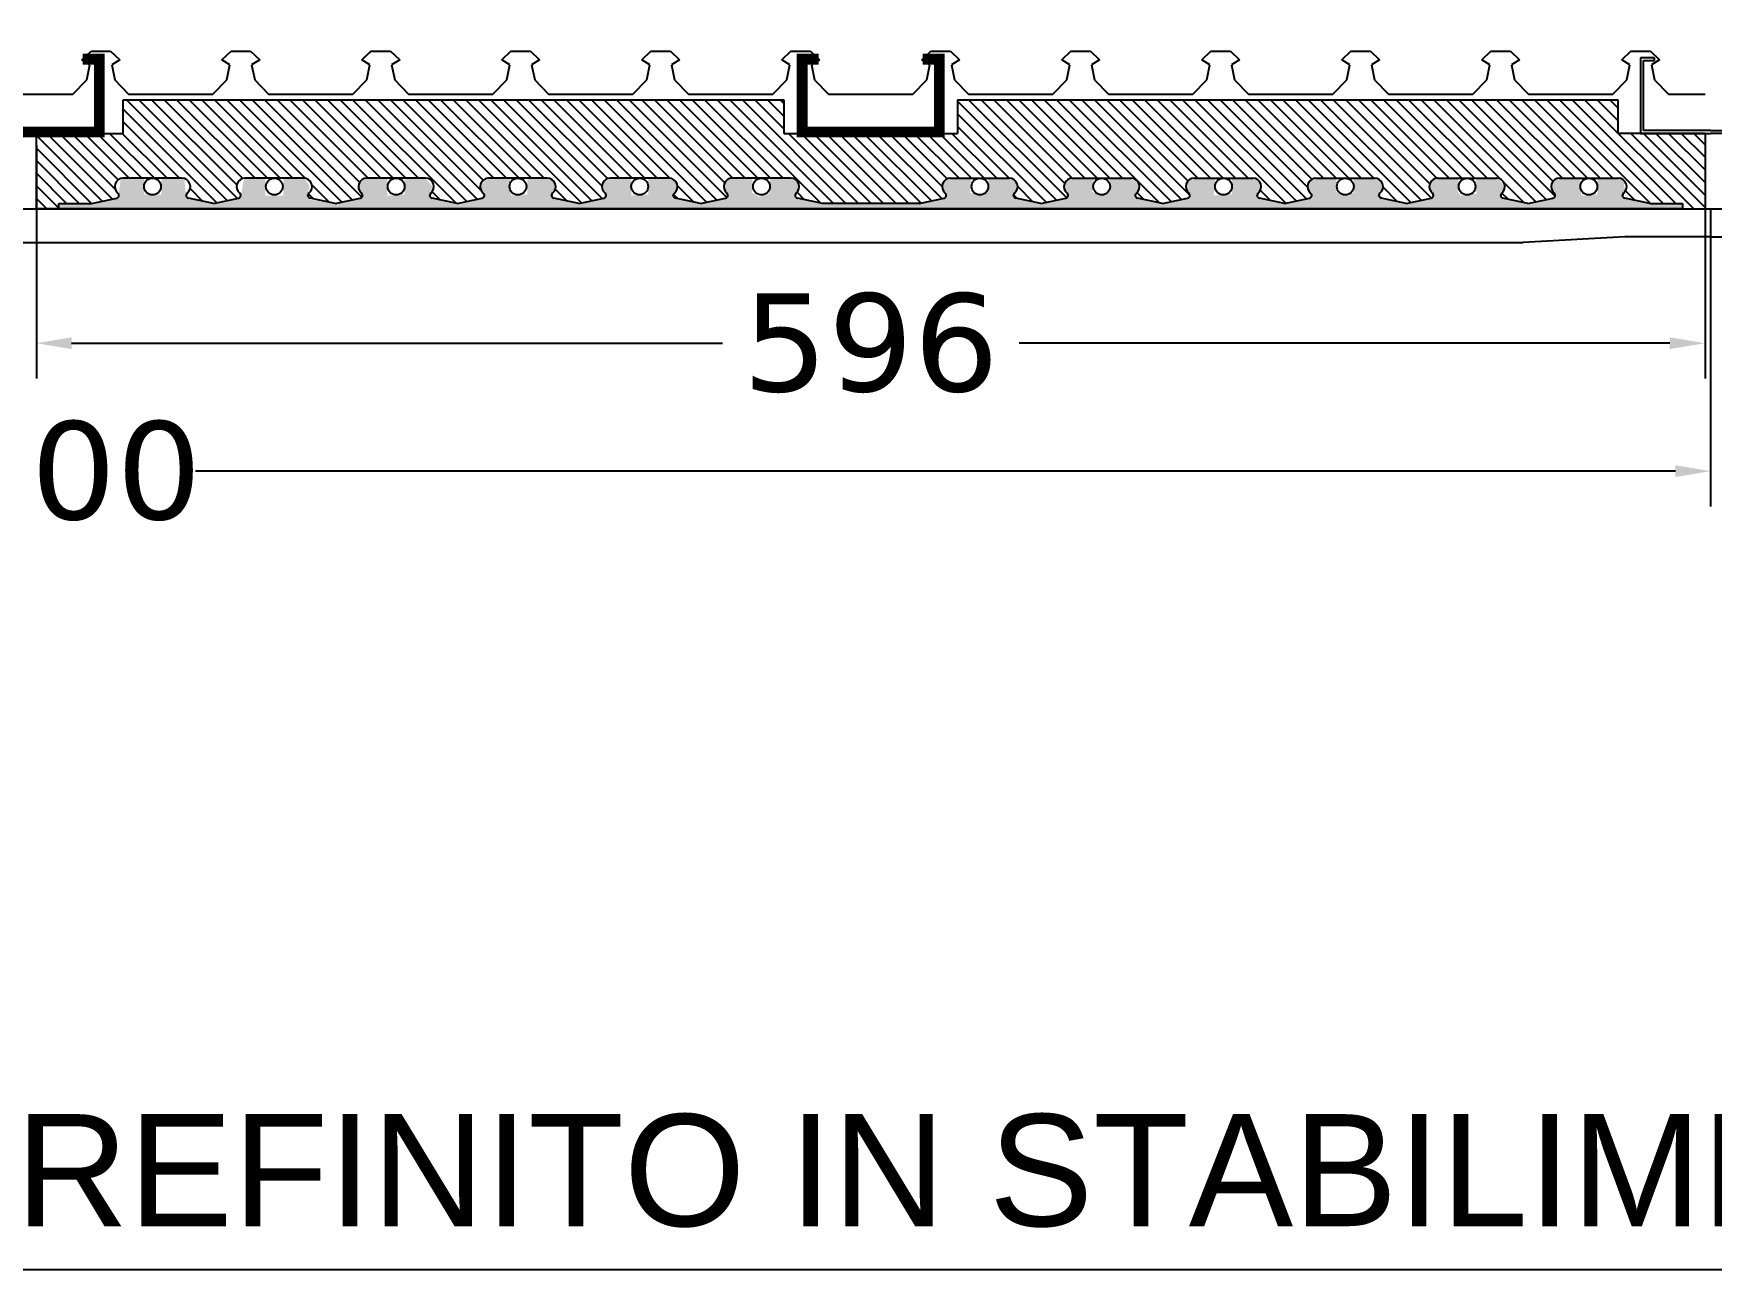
# Model space of a CAD drawing. Header units: millimetres. Extents: x 24747 to 137666, y -34589 to 43444.
# Drawn here: x 126586.6 to 127002.4, y 4018 to 4324.2 of the extents above; entities that cross this region are included whole.
import ezdxf

# ---------------------------------------------------------------- set-up
doc = ezdxf.new("R2010")
doc.units = ezdxf.units.MM
doc.header["$LTSCALE"] = 10
doc.linetypes.add('TRATTOPUNTO', pattern=[1, 0.5, -0.25, 0, -0.25])
for name, color, linetype in [('$0__HATCH', 5, 'Continuous'), ('$0__MIDI', 4, 'Continuous'), ('$COM_DIM', 252, 'Continuous'), ('$COM_NORM', 1, 'Continuous'), ('Pannelli', 7, 'Continuous')]:
    doc.layers.add(name, color=color, linetype=linetype)
doc.styles.add('ARIAL', font='arial.ttf')
doc.styles.get("Standard").update_dxf_attribs({"font": 'verdana.ttf'})

# ---------------------------------------------------------------- blocks, each defined once
blk = doc.blocks.new('A$C66213C67')
at = {"layer": '$0__HATCH'}
h = blk.add_hatch(dxfattribs=at)
h.set_pattern_fill('ANSI31', style=0)
h.set_pattern_definition([(45, (-2353.6392, -1392.2208), (-2.245064, 2.245064), [])])
edge = h.paths.add_edge_path()
edge.add_line((-27, -78.39), (-27, -16.39))
edge.add_line((-27, -16.39), (-39, -16.39))
edge.add_line((-39, -16.39), (-39, 219.61))
edge.add_line((-39, 219.61), (-27, 219.61))
edge.add_line((-27, 219.61), (-27, 250.61))
edge.add_line((-27, 250.61), (0, 250.61))
edge.add_line((0, 250.61), (0, 242.61))
edge.add_line((0, 242.61), (-2, 242.61))
edge.add_line((-2, 242.61), (-2, 230.86))
edge.add_line((-2, 230.86), (-3.85, 221.92))
edge.add_arc((-4.83, 222.11), 1, 270, 349.2157, ccw=False)
edge.add_line((-4.83, 221.11), (-4.88, 221.11))
edge.add_arc((-4.88, 222.11), 1, 218.68219, 270, ccw=False)
edge.add_arc((-8, 219.61), 3, 38.68219, 180)
edge.add_line((-11, 219.61), (-11, 198.61))
edge.add_arc((-8, 198.61), 3, 180, 321.31781)
edge.add_arc((-4.88, 196.11), 1, 90, 141.31781, ccw=False)
edge.add_line((-4.88, 197.11), (-4.83, 197.11))
edge.add_arc((-4.83, 196.11), 1, 10.7843, 90, ccw=False)
edge.add_line((-3.85, 196.3), (-2, 187.36))
edge.add_line((-2, 187.36), (-3.85, 178.42))
edge.add_arc((-4.83, 178.61), 1, 270, 349.2157, ccw=False)
edge.add_line((-4.83, 177.61), (-4.88, 177.61))
edge.add_arc((-4.88, 178.61), 1, 218.68219, 270, ccw=False)
edge.add_arc((-8, 176.11), 3, 38.68219, 180)
edge.add_line((-11, 176.11), (-11, 155.11))
edge.add_arc((-8, 155.11), 3, 180, 321.31781)
edge.add_arc((-4.88, 152.61), 1, 90, 141.31781, ccw=False)
edge.add_line((-4.88, 153.61), (-4.83, 153.61))
edge.add_arc((-4.83, 152.61), 1, 10.7843, 90, ccw=False)
edge.add_line((-3.85, 152.8), (-2, 143.86))
edge.add_line((-2, 143.86), (-3.85, 134.92))
edge.add_arc((-4.83, 135.11), 1, 270, 349.2157, ccw=False)
edge.add_line((-4.83, 134.11), (-4.88, 134.11))
edge.add_arc((-4.88, 135.11), 1, 218.68219, 270, ccw=False)
edge.add_arc((-8, 132.61), 3, 38.68219, 180)
edge.add_line((-11, 132.61), (-11, 111.61))
edge.add_arc((-8, 111.61), 3, 180, 321.31781)
edge.add_arc((-4.88, 109.11), 1, 90, 141.31781, ccw=False)
edge.add_line((-4.88, 110.11), (-4.83, 110.11))
edge.add_arc((-4.83, 109.11), 1, 10.7843, 90, ccw=False)
edge.add_line((-3.85, 109.3), (-2, 100.36))
edge.add_line((-2, 100.36), (-3.85, 91.42))
edge.add_arc((-4.83, 91.61), 1, 270, 349.2157, ccw=False)
edge.add_line((-4.83, 90.61), (-4.88, 90.61))
edge.add_arc((-4.88, 91.61), 1, 218.68219, 270, ccw=False)
edge.add_arc((-8, 89.11), 3, 38.68219, 180)
edge.add_line((-11, 89.11), (-11, 68.11))
edge.add_arc((-8, 68.11), 3, 180, 321.31781)
edge.add_arc((-4.88, 65.61), 1, 90, 141.31781, ccw=False)
edge.add_line((-4.88, 66.61), (-4.83, 66.61))
edge.add_arc((-4.83, 65.61), 1, 10.7843, 90, ccw=False)
edge.add_line((-3.85, 65.8), (-2, 56.86))
edge.add_line((-2, 56.86), (-3.85, 47.92))
edge.add_arc((-4.83, 48.11), 1, 270, 349.2157, ccw=False)
edge.add_line((-4.83, 47.11), (-4.88, 47.11))
edge.add_arc((-4.88, 48.11), 1, 218.68219, 270, ccw=False)
edge.add_arc((-8, 45.61), 3, 38.68219, 180)
edge.add_line((-11, 45.61), (-11, 24.61))
edge.add_arc((-8, 24.61), 3, 180, 321.31781)
edge.add_arc((-4.88, 22.11), 1, 90, 141.31781, ccw=False)
edge.add_line((-4.88, 23.11), (-4.83, 23.11))
edge.add_arc((-4.83, 22.11), 1, 10.7843, 90, ccw=False)
edge.add_line((-3.85, 22.3), (-2, 13.36))
edge.add_line((-2, 13.36), (-3.85, 4.42))
edge.add_arc((-4.83, 4.61), 1, 270, 349.2157, ccw=False)
edge.add_line((-4.83, 3.61), (-4.88, 3.61))
edge.add_arc((-4.88, 4.61), 1, 218.68219, 270, ccw=False)
edge.add_arc((-8, 2.11), 3, 38.68219, 180)
edge.add_line((-11, 2.11), (-11, -18.89))
edge.add_arc((-8, -18.89), 3, 180, 321.31781)
edge.add_arc((-4.88, -21.39), 1, 90, 141.31781, ccw=False)
edge.add_line((-4.88, -20.39), (-4.83, -20.39))
edge.add_arc((-4.83, -21.39), 1, 10.7843, 90, ccw=False)
edge.add_line((-3.85, -21.2), (-2, -30.14))
edge.add_line((-2, -30.14), (-2, -64.64))
edge.add_line((-2, -64.64), (-3.85, -73.58))
edge.add_arc((-4.83, -73.39), 1, 270, 349.2157, ccw=False)
edge.add_line((-4.83, -74.39), (-4.88, -74.39))
edge.add_arc((-4.88, -73.39), 1, 218.68219, 270, ccw=False)
edge.add_arc((-8, -75.89), 3, 38.68219, 180)
edge.add_line((-11, -75.89), (-11, -96.89))
edge.add_arc((-8, -96.89), 3, 180, 321.31781)
edge.add_arc((-4.88, -99.39), 1, 90, 141.31781, ccw=False)
edge.add_line((-4.88, -98.39), (-4.83, -98.39))
edge.add_arc((-4.83, -99.39), 1, 10.7843, 90, ccw=False)
edge.add_line((-3.85, -99.2), (-2, -108.14))
edge.add_line((-2, -108.14), (-3.85, -117.08))
edge.add_arc((-4.83, -116.89), 1, 270, 349.2157, ccw=False)
edge.add_line((-4.83, -117.89), (-4.88, -117.89))
edge.add_arc((-4.88, -116.89), 1, 218.68219, 270, ccw=False)
edge.add_arc((-8, -119.39), 3, 38.68219, 180)
edge.add_line((-11, -119.39), (-11, -140.39))
edge.add_arc((-8, -140.39), 3, 180, 321.31781)
edge.add_arc((-4.88, -142.89), 1, 90, 141.31781, ccw=False)
edge.add_line((-4.88, -141.89), (-4.83, -141.89))
edge.add_arc((-4.83, -142.89), 1, 10.7843, 90, ccw=False)
edge.add_line((-3.85, -142.7), (-2, -151.64))
edge.add_line((-2, -151.64), (-3.85, -160.58))
edge.add_arc((-4.83, -160.39), 1, 270, 349.2157, ccw=False)
edge.add_line((-4.83, -161.39), (-4.88, -161.39))
edge.add_arc((-4.88, -160.39), 1, 218.68219, 270, ccw=False)
edge.add_arc((-8, -162.89), 3, 38.68219, 180)
edge.add_line((-11, -162.89), (-11, -183.89))
edge.add_arc((-8, -183.89), 3, 180, 321.31781)
edge.add_arc((-4.88, -186.39), 1, 90, 141.31781, ccw=False)
edge.add_line((-4.88, -185.39), (-4.83, -185.39))
edge.add_arc((-4.83, -186.39), 1, 10.7843, 90, ccw=False)
edge.add_line((-3.85, -186.2), (-2, -195.14))
edge.add_line((-2, -195.14), (-3.85, -204.08))
edge.add_arc((-4.83, -203.89), 1, 270, 349.2157, ccw=False)
edge.add_line((-4.83, -204.89), (-4.88, -204.89))
edge.add_arc((-4.88, -203.89), 1, 218.68219, 270, ccw=False)
edge.add_arc((-8, -206.39), 3, 38.68219, 180)
edge.add_line((-11, -206.39), (-11, -227.39))
edge.add_arc((-8, -227.39), 3, 180, 321.31781)
edge.add_arc((-4.88, -229.89), 1, 90, 141.31781, ccw=False)
edge.add_line((-4.88, -228.89), (-4.83, -228.89))
edge.add_arc((-4.83, -229.89), 1, 10.7843, 90, ccw=False)
edge.add_line((-3.85, -229.7), (-2, -238.64))
edge.add_line((-2, -238.64), (-3.85, -247.58))
edge.add_arc((-4.83, -247.39), 1, 270, 349.2157, ccw=False)
edge.add_line((-4.83, -248.39), (-4.88, -248.39))
edge.add_arc((-4.88, -247.39), 1, 218.68219, 270, ccw=False)
edge.add_arc((-8, -249.89), 3, 38.68219, 180)
edge.add_line((-11, -249.89), (-11, -270.89))
edge.add_arc((-8, -270.89), 3, 180, 321.31781)
edge.add_arc((-4.88, -273.39), 1, 90, 141.31781, ccw=False)
edge.add_line((-4.88, -272.39), (-4.83, -272.39))
edge.add_arc((-4.83, -273.39), 1, 10.7843, 90, ccw=False)
edge.add_line((-3.85, -273.2), (-2, -282.14))
edge.add_line((-2, -282.14), (-3.85, -291.08))
edge.add_arc((-4.83, -290.89), 1, 270, 349.2157, ccw=False)
edge.add_line((-4.83, -291.89), (-4.88, -291.89))
edge.add_arc((-4.88, -290.89), 1, 218.68219, 270, ccw=False)
edge.add_arc((-8, -293.39), 3, 38.68219, 180)
edge.add_line((-11, -293.39), (-11, -314.39))
edge.add_arc((-8, -314.39), 3, 180, 321.31781)
edge.add_arc((-4.88, -316.89), 1, 90, 141.31781, ccw=False)
edge.add_line((-4.88, -315.89), (-4.83, -315.89))
edge.add_arc((-4.83, -316.89), 1, 10.7843, 90, ccw=False)
edge.add_line((-3.85, -316.7), (-2, -325.64))
edge.add_line((-2, -325.64), (-2, -337.39))
edge.add_line((-2, -337.39), (0, -337.39))
edge.add_line((0, -337.39), (0, -345.39))
edge.add_line((0, -345.39), (-27, -345.39))
edge.add_line((-27, -345.39), (-27, -314.39))
edge.add_line((-27, -314.39), (-39, -314.39))
edge.add_line((-39, -314.39), (-39, -78.39))
edge.add_line((-39, -78.39), (-27, -78.39))
h = blk.add_hatch(dxfattribs=at)
h.set_pattern_fill('AR-CONC', scale=0.05, style=0)
h.set_pattern_definition([(50, (-2948.2945, -3822.0706), (9.109233, -0.796954), [0.9525, -10.4775]), (355, (-2948.2945, -3822.071), (-1.762141, 9.552832), [0.762, -8.382]), (100.451, (-2947.535, -3822.137), (7.347125, 8.755834), [0.8095, -8.9045]), (46.1842, (-2948.295, -3819.53), (13.553952, -2.102116), [1.42875, -15.71625]), (96.6356, (-2947.165, -3819.706), (11.87021, 12.371278), [1.21425, -13.35675]), (351.184, (-2948.295, -3819.53), (11.87023, 12.371256), [1.143, -12.573]), (21, (-2947.0245, -3820.1656), (7.580744, -5.113276), [0.9525, -10.4775]), (326, (-2947.0245, -3820.166), (3.090101, 9.209398), [0.762, -8.382]), (71.4514, (-2946.393, -3820.592), (10.670825, 4.096143), [0.8095, -8.9045]), (37.5, (-2948.2945, -3822.0706), (0.1544302, 4.227752), [0, -8.2804, 0, -8.509, 0, -8.41375]), (7.5, (-2948.2945, -3822.0706), (3.340983, 5.0090287), [0, -4.8514, 0, -8.0899, 0, -3.20675]), (327.5, (-2951.1266, -3822.0706), (6.7795298, -0.2864372), [0, -3.175, 0, -9.906, 0, -13.1445]), (317.5, (-2952.3966, -3822.0706), (7.406459, 1.2713246), [0, -4.1275, 0, -6.5786, 0, -9.3345])])
h.paths.add_polyline_path([(0, 242.61), (-2, 242.61), (-2, 230.86), (-4, 221.11), (-5.31, 221.21), (-6.66, 222.29), (-8.04, 221.65), (-10.1, 221.75), (-11, 219.61), (-11, 212.16), (-5.14, 212.16), (-4.82, 206.35), (-11, 206.04), (-10.91, 197.88), (-10.39, 196.8), (-8.99, 195.78), (-6.27, 196.16), (-5.31, 197.01), (-4.83, 197.11), (-4.19, 196.88), (-2.09, 186.94), (-4.11, 177.91), (-4.88, 177.61), (-6.58, 178.75), (-7.8, 178.66), (-9.37, 178.02), (-10.95, 176.64), (-11, 169.03), (-8, 168.61), (-5.49, 169.08), (-5.11, 166.42), (-4.8, 163.34), (-6.32, 162.21), (-11, 162.67), (-10.95, 154.55), (-9.97, 152.85), (-8.41, 152.14), (-6.35, 152.61), (-4.83, 153.61), (-4.19, 153.38), (-2, 143.86), (-3.62, 134.06), (-4.88, 134.11), (-5.96, 134.81), (-8, 135.61), (-10.16, 134.7), (-11, 132.61), (-11, 125.08), (-7.61, 125.08), (-5.83, 125.18), (-5, 122.11), (-6.08, 118.87), (-11, 118.97), (-10.94, 111.02), (-8.99, 108.78), (-6.57, 108.97), (-5.66, 109.73), (-4.83, 110.11), (-3.85, 109.31), (-2, 100.36), (-4, 90.61), (-5.31, 90.71), (-6.04, 91.38), (-8.99, 91.94), (-10.88, 89.94), (-11, 81.59), (-5.24, 81.59), (-4.87, 75.22), (-11, 75.57), (-11, 68.11), (-10.34, 66.23), (-8.99, 65.28), (-7.33, 65.18), (-5.31, 66.51), (-4, 66.61), (-2, 56.86), (-4, 47.11), (-5.31, 47.21), (-6.57, 48.25), (-8.61, 48.55), (-11, 45.61), (-11, 38), (-7.21, 38), (-5.17, 36.1), (-5.2, 34.03), (-6.1, 31.69), (-11, 32.22), (-10.95, 24.08), (-9.48, 22), (-7.11, 21.74), (-5.66, 22.73), (-4.83, 23.11), (-4.19, 22.88), (-2, 13.36), (-4, 3.61), (-5.31, 3.71), (-5.66, 3.98), (-7.3, 5.03), (-9.95, 4.39), (-10.92, 2.82), (-11, -5.39), (-8, -5.39), (-5.84, -6.31), (-5.08, -9.08), (-5.76, -11.97), (-11, -11.56), (-10.86, -19.79), (-8.99, -21.72), (-7.16, -21.77), (-5.66, -20.77), (-4.83, -20.39), (-3.85, -21.19), (-2, -30.14), (-2, -64.64), (-4, -74.39), (-5.31, -74.29), (-6.82, -73.14), (-8.99, -73.06), (-10.85, -74.94), (-11, -83.18), (-5.31, -83.67), (-4.34, -87.21), (-5.86, -89.84), (-11, -89.63), (-11, -96.89), (-9.63, -99.41), (-7.27, -99.8), (-5.31, -98.49), (-4, -98.39), (-2, -108.14), (-4, -117.89), (-5.31, -117.79), (-6.73, -116.67), (-9.36, -116.72), (-11, -119.39), (-11, -126.83), (-5.1, -126.83), (-4.89, -132.86), (-11, -132.96), (-11, -140.39), (-8.99, -143.22), (-8, -143.39), (-5.31, -141.99), (-4, -141.89), (-2, -151.64), (-3.85, -160.58), (-5.31, -161.29), (-6.51, -160.29), (-9.57, -160.34), (-11, -162.89), (-11, -170.05), (-5.1, -170.05), (-4.89, -175.8), (-7.26, -176.3), (-11, -176.18), (-10.94, -184.48), (-8, -186.89), (-5.31, -185.49), (-4.19, -185.62), (-2, -195.14), (-4, -204.89), (-5.31, -204.79), (-8, -203.93), (-11, -206.39), (-11, -213.84), (-5.23, -213.84), (-4.75, -220.01), (-11, -219.97), (-10.87, -228.25), (-8, -230.39), (-5.31, -228.99), (-4, -228.89), (-2, -238.64), (-3.35, -247.89), (-4.83, -248.39), (-8.28, -247.84), (-11, -249.71), (-11, -257.13), (-4.81, -257.13), (-4.81, -263.58), (-11, -263.58), (-10.98, -271.25), (-4, -272.39), (-3.85, -273.19), (-2, -282.14), (-4, -291.89), (-10.88, -292.55), (-11, -300.72), (-5.11, -300.72), (-5.11, -303.2, -0.058598), (-5.03, -303.89, -0.058598), (-5.11, -304.59), (-5.11, -306.86), (-7.6, -306.86, -0.072834), (-8.46, -306.86), (-11, -306.86), (-10.87, -315.25), (-5.29, -315.98, -0.10565), (-4.88, -315.89), (-4.83, -315.89, -0.351437), (-3.85, -316.67), (-2, -325.64), (-2, -337.39), (0, -337.39)])
at = {"layer": '$0__MIDI', "color": 7}
for centre in [(-8, 209.11), (-8, 165.61), (-8, 122.11), (-8, 78.61), (-8, 35.11), (-8, -8.39), (-8, -86.39), (-8, -129.89), (-8, -173.39), (-8.03, -216.89), (-8.03, -260.39), (-8.03, -303.89)]:
    blk.add_circle(centre, 3, dxfattribs=at)
at = {"layer": '$COM_DIM', "color": 7}
blk.add_lwpolyline([(0, 242.61), (0, -337.39)], dxfattribs=at)
at = {"layer": '$COM_NORM', "color": 7}
for p, q in [((-27, 250.61), (-27, 219.61)), ((-27, 250.61), (0, 250.61)), ((0, 242.61), (0, 250.61)), ((-2, 230.86), (-2, 242.61)), ((-2, 242.61), (0, 242.61)), ((-2, 230.86), (-3.85, 221.92)), ((-39, -16.39), (-39, 219.61)), ((-27, 219.61), (-39, 219.61)), ((-11, 198.61), (-11, 219.61)), ((-4.83, 221.11), (-4.88, 221.11)), ((-4.83, 197.11), (-4.88, 197.11)), ((-2, 187.36), (-3.85, 196.3)), ((-2, 187.36), (-3.85, 178.42)), ((-11, 155.11), (-11, 176.11)), ((-4.83, 177.61), (-4.88, 177.61)), ((-4.83, 153.61), (-4.88, 153.61)), ((-2, 143.86), (-3.85, 152.8)), ((-2, 143.86), (-3.85, 134.92)), ((-11, 111.61), (-11, 132.61)), ((-4.83, 134.11), (-4.88, 134.11)), ((-4.83, 110.11), (-4.88, 110.11)), ((-2, 100.36), (-3.85, 109.3)), ((-2, 100.36), (-3.85, 91.42)), ((-4.83, 90.61), (-4.88, 90.61)), ((-11, 68.11), (-11, 89.11)), ((-4.83, 66.61), (-4.88, 66.61)), ((-2, 56.86), (-3.85, 65.8)), ((-2, 56.86), (-3.85, 47.92)), ((-11, 24.61), (-11, 45.61)), ((-4.83, 47.11), (-4.88, 47.11)), ((-4.83, 23.11), (-4.88, 23.11)), ((-2, 13.36), (-3.85, 22.3)), ((-2, 13.36), (-3.85, 4.42)), ((-11, -18.89), (-11, 2.11)), ((-4.83, 3.61), (-4.88, 3.61)), ((-39, -16.39), (-27, -16.39)), ((-27, -78.39), (-27, -16.39)), ((-4.83, -20.39), (-4.88, -20.39)), ((-2, -30.14), (-3.85, -21.2)), ((-2, -30.14), (-2, -64.64)), ((-2, -64.64), (-3.85, -73.58)), ((-11, -75.89), (-11, -96.89)), ((-4.83, -74.39), (-4.88, -74.39)), ((-39, -314.39), (-39, -78.39)), ((-39, -78.39), (-27, -78.39)), ((-4.83, -98.39), (-4.88, -98.39)), ((-2, -108.14), (-3.85, -99.2)), ((-2, -108.14), (-3.85, -117.08)), ((-11, -119.39), (-11, -140.39)), ((-4.83, -117.89), (-4.88, -117.89)), ((-4.83, -141.89), (-4.88, -141.89)), ((-2, -151.64), (-3.85, -142.7)), ((-2, -151.64), (-3.85, -160.58)), ((-4.83, -161.39), (-4.88, -161.39)), ((-11, -162.89), (-11, -183.89)), ((-4.83, -185.39), (-4.88, -185.39)), ((-4.83, -204.89), (-4.88, -204.89)), ((-4.83, -228.89), (-4.88, -228.89)), ((-4.83, -248.39), (-4.88, -248.39)), ((-4.83, -272.39), (-4.88, -272.39)), ((-4.83, -291.89), (-4.88, -291.89)), ((-27, -314.39), (-39, -314.39)), ((-27, -345.39), (-27, -314.39)), ((-4.83, -315.89), (-4.88, -315.89)), ((0, -337.39), (0, -345.39)), ((0, -345.39), (-27, -345.39))]:
    blk.add_line(p, q, dxfattribs=at)
for points in [[(-11, -183.89, 0.708812), (-5.66, -185.77)], [(-3.85, -186.2, 0.3601), (-4.83, -185.39)], [(-5.66, -204.52, 0.708812), (-11, -206.39)], [(-4.83, -204.89, 0.3601), (-3.85, -204.08)], [(-11, -227.39, 0.708812), (-5.66, -229.27)], [(-5.66, -248.02, 0.708812), (-11, -249.89)], [(-4.83, -248.39, 0.3601), (-3.85, -247.58)], [(-11, -270.89, 0.708812), (-5.66, -272.77)], [(-3.85, -273.2, 0.3601), (-4.83, -272.39)], [(-5.66, -291.52, 0.708812), (-11, -293.39)], [(-11, -314.39, 0.708812), (-5.66, -316.27)], [(-3.85, -316.7, 0.3601), (-4.83, -315.89)]]:
    blk.add_lwpolyline(points, format="xyb", dxfattribs=at)
for points in [[(-2, -195.14), (-3.85, -186.2)], [(-2, -195.14), (-3.85, -204.08)], [(-11, -206.39), (-11, -227.39)], [(-2, -238.64), (-3.85, -229.7)], [(-2, -238.64), (-3.85, -247.58)], [(-11, -249.89), (-11, -270.89)], [(-2, -282.14), (-3.85, -273.2)], [(-2, -282.14), (-3.85, -291.08)], [(-11, -293.39), (-11, -314.39)], [(-2, -337.39), (-2, -325.64), (-3.85, -316.7)], [(0, -337.39), (-2, -337.39)]]:
    blk.add_lwpolyline(points, dxfattribs=at)
for centre, radius, start, end in [((-8, 219.61), 3, 38.68219, 180), ((-4.83, 222.11), 1, 270, 349.2157), ((-4.88, 222.11), 1, 218.68219, 270), ((-8, 198.61), 3, 180, 321.31781), ((-4.88, 196.11), 1, 90, 141.31781), ((-4.83, 196.11), 1, 10.7843, 90), ((-8, 176.11), 3, 38.68219, 180), ((-4.88, 178.61), 1, 218.68219, 270), ((-4.83, 178.61), 1, 270, 349.2157), ((-8, 155.11), 3, 180, 321.31781), ((-4.88, 152.61), 1, 90, 141.31781), ((-4.83, 152.61), 1, 10.7843, 90), ((-8, 132.61), 3, 38.68219, 180), ((-4.88, 135.11), 1, 218.68219, 270), ((-4.83, 135.11), 1, 270, 349.2157), ((-8, 111.61), 3, 180, 321.31781), ((-4.88, 109.11), 1, 90, 141.31781), ((-4.83, 109.11), 1, 10.7843, 90), ((-8, 89.11), 3, 38.68219, 180), ((-4.88, 91.61), 1, 218.68219, 270), ((-4.83, 91.61), 1, 270, 349.2157), ((-8, 68.11), 3, 180, 321.31781), ((-4.88, 65.61), 1, 90, 141.31781), ((-4.83, 65.61), 1, 10.7843, 90), ((-8, 45.61), 3, 38.68219, 180), ((-4.88, 48.11), 1, 218.68219, 270), ((-4.83, 48.11), 1, 270, 349.2157), ((-8, 24.61), 3, 180, 321.31781), ((-4.88, 22.11), 1, 90, 141.31781), ((-4.83, 22.11), 1, 10.7843, 90), ((-8, 2.11), 3, 38.68219, 180), ((-4.88, 4.61), 1, 218.68219, 270), ((-4.83, 4.61), 1, 270, 349.2157), ((-8, -18.89), 3, 180, 321.31781), ((-4.88, -21.39), 1, 90, 141.31781), ((-4.83, -21.39), 1, 10.7843, 90), ((-8, -75.89), 3, 38.68219, 180), ((-4.88, -73.39), 1, 218.68219, 270), ((-4.83, -73.39), 1, 270, 349.2157), ((-8, -96.89), 3, 180, 321.31781), ((-4.88, -99.39), 1, 90, 141.31781), ((-4.83, -99.39), 1, 10.7843, 90), ((-8, -119.39), 3, 38.68219, 180), ((-4.88, -116.89), 1, 218.68219, 270), ((-4.83, -116.89), 1, 270, 349.2157), ((-8, -140.39), 3, 180, 321.31781), ((-4.88, -142.89), 1, 90, 141.31781), ((-4.83, -142.89), 1, 10.7843, 90), ((-8, -162.89), 3, 38.68219, 180), ((-4.88, -160.39), 1, 218.68219, 270), ((-4.83, -160.39), 1, 270, 349.2157), ((-4.88, -186.39), 1, 90, 141.31781), ((-4.88, -203.89), 1, 218.68219, 270), ((-4.88, -229.89), 1, 90, 141.31781), ((-4.83, -229.89), 1, 10.7843, 90), ((-4.88, -247.39), 1, 218.68219, 270), ((-4.88, -273.39), 1, 90, 141.31781), ((-4.88, -290.89), 1, 218.68219, 270), ((-4.83, -290.89), 1, 270, 349.2157), ((-4.88, -316.89), 1, 90, 141.31781)]:
    blk.add_arc(centre, radius, start, end, dxfattribs=at)
blk = doc.blocks.new('A$C36903359')
for p, q in [((-1196, 0), (2, 0)), ((2, 0), (2, -10)), ((-1196, 0), (-1196, -10)), ((-1196, -10), (-1167.39, -10)), ((-28.61, -10), (-64.98, -12)), ((2, -10), (-28.61, -10)), ((-1131.02, -12), (-64.98, -12))]:
    blk.add_line(p, q)

msp = doc.modelspace()

# ---------------------------------------------------------------- linework, layer by layer
at = {"layer": 'Pannelli', "linetype": 'TRATTOPUNTO', "ltscale": 40}
msp.add_line((127000.85257, 4569.40581), (127000.85257, 4182.29656), dxfattribs=at)
msp.add_line((127000.85257, 4569.40581), (127000.85257, 4182.29656), dxfattribs=at)
at = {"layer": 'Pannelli'}
for p, q in [((126598.56166, 4317.69377), (126600.83884, 4319.82623)), ((126598.56166, 4317.69377), (126600.84032, 4319.82623)), ((126600.54496, 4316.45624), (126598.56166, 4317.69377)), ((126600.54792, 4316.45624), (126598.56166, 4317.69377)), ((126599.79624, 4312.71114), (126600.54496, 4316.45624)), ((126599.79919, 4312.71114), (126600.54792, 4316.45624)), ((126600.83884, 4319.82623), (126605.66641, 4319.82623)), ((126600.84032, 4319.82623), (126605.66641, 4319.82623)), ((126605.66641, 4319.82623), (126607.94507, 4317.69377)), ((126607.94507, 4317.69377), (126605.95733, 4316.45624)), ((126605.95733, 4316.45624), (126606.70753, 4312.71114)), ((126633.25624, 4317.69377), (126635.53342, 4319.82623)), ((126633.25624, 4317.69377), (126635.5349, 4319.82623)), ((126635.23954, 4316.45624), (126633.25624, 4317.69377)), ((126635.2425, 4316.45624), (126633.25624, 4317.69377)), ((126634.49082, 4312.71114), (126635.23954, 4316.45624)), ((126634.49377, 4312.71114), (126635.2425, 4316.45624)), ((126635.53342, 4319.82623), (126640.36099, 4319.82623)), ((126635.5349, 4319.82623), (126640.36099, 4319.82623)), ((126640.36099, 4319.82623), (126642.63965, 4317.69377)), ((126642.63965, 4317.69377), (126640.65191, 4316.45624)), ((126640.65191, 4316.45624), (126641.40211, 4312.71114)), ((126667.95082, 4317.69377), (126670.228, 4319.82623)), ((126667.95082, 4317.69377), (126670.22948, 4319.82623)), ((126669.93413, 4316.45624), (126667.95082, 4317.69377)), ((126669.93708, 4316.45624), (126667.95082, 4317.69377)), ((126669.1854, 4312.71114), (126669.93413, 4316.45624)), ((126669.18836, 4312.71114), (126669.93708, 4316.45624)), ((126670.228, 4319.82623), (126675.05557, 4319.82623)), ((126670.22948, 4319.82623), (126675.05557, 4319.82623)), ((126675.05557, 4319.82623), (126677.33423, 4317.69377)), ((126677.33423, 4317.69377), (126675.34649, 4316.45624)), ((126675.34649, 4316.45624), (126676.09669, 4312.71114)), ((126702.6454, 4317.69377), (126704.92258, 4319.82623)), ((126702.6454, 4317.69377), (126704.92406, 4319.82623)), ((126704.62871, 4316.45624), (126702.6454, 4317.69377)), ((126704.63166, 4316.45624), (126702.6454, 4317.69377)), ((126703.87998, 4312.71114), (126704.62871, 4316.45624)), ((126703.88294, 4312.71114), (126704.63166, 4316.45624)), ((126704.92258, 4319.82623), (126709.75015, 4319.82623)), ((126704.92406, 4319.82623), (126709.75015, 4319.82623)), ((126709.75015, 4319.82623), (126712.02881, 4317.69377)), ((126712.02881, 4317.69377), (126710.04108, 4316.45624)), ((126710.04108, 4316.45624), (126710.79128, 4312.71114)), ((126737.33998, 4317.69377), (126739.61717, 4319.82623)), ((126737.33998, 4317.69377), (126739.61864, 4319.82623)), ((126739.32329, 4316.45624), (126737.33998, 4317.69377)), ((126739.32624, 4316.45624), (126737.33998, 4317.69377)), ((126738.57457, 4312.71114), (126739.32329, 4316.45624)), ((126738.57752, 4312.71114), (126739.32624, 4316.45624)), ((126739.61717, 4319.82623), (126744.44473, 4319.82623)), ((126739.61864, 4319.82623), (126744.44473, 4319.82623)), ((126744.44473, 4319.82623), (126746.72339, 4317.69377)), ((126746.72339, 4317.69377), (126744.73566, 4316.45624)), ((126744.73566, 4316.45624), (126745.48586, 4312.71114)), ((126772.03457, 4317.69377), (126774.31175, 4319.82623)), ((126772.03457, 4317.69377), (126774.31322, 4319.82623)), ((126774.01787, 4316.45624), (126772.03457, 4317.69377)), ((126774.02082, 4316.45624), (126772.03457, 4317.69377)), ((126773.26915, 4312.71114), (126774.01787, 4316.45624)), ((126773.2721, 4312.71114), (126774.02082, 4316.45624)), ((126774.31175, 4319.82623), (126779.13931, 4319.82623)), ((126774.31322, 4319.82623), (126779.13931, 4319.82623)), ((126779.13931, 4319.82623), (126781.41797, 4317.69377)), ((126781.41797, 4317.69377), (126779.43024, 4316.45624)), ((126779.43024, 4316.45624), (126780.18044, 4312.71114)), ((126806.72915, 4317.69377), (126809.00633, 4319.82623)), ((126806.72915, 4317.69377), (126809.00781, 4319.82623)), ((126808.71245, 4316.45624), (126806.72915, 4317.69377)), ((126808.71541, 4316.45624), (126806.72915, 4317.69377)), ((126807.96373, 4312.71114), (126808.71245, 4316.45624)), ((126807.96668, 4312.71114), (126808.71541, 4316.45624)), ((126809.00633, 4319.82623), (126813.8339, 4319.82623)), ((126809.00781, 4319.82623), (126813.8339, 4319.82623)), ((126813.8339, 4319.82623), (126816.11256, 4317.69377)), ((126816.11256, 4317.69377), (126814.12482, 4316.45624)), ((126814.12482, 4316.45624), (126814.87502, 4312.71114)), ((126841.42373, 4317.69377), (126843.70091, 4319.82623)), ((126841.42373, 4317.69377), (126843.70239, 4319.82623)), ((126843.40703, 4316.45624), (126841.42373, 4317.69377)), ((126843.40999, 4316.45624), (126841.42373, 4317.69377)), ((126842.65831, 4312.71114), (126843.40703, 4316.45624)), ((126842.66126, 4312.71114), (126843.40999, 4316.45624)), ((126843.70091, 4319.82623), (126848.52848, 4319.82623)), ((126843.70239, 4319.82623), (126848.52848, 4319.82623)), ((126848.52848, 4319.82623), (126850.80714, 4317.69377)), ((126850.80714, 4317.69377), (126848.8194, 4316.45624)), ((126848.8194, 4316.45624), (126849.5696, 4312.71114)), ((126876.11831, 4317.69377), (126878.39549, 4319.82623)), ((126876.11831, 4317.69377), (126878.39697, 4319.82623)), ((126878.10161, 4316.45624), (126876.11831, 4317.69377)), ((126878.10457, 4316.45624), (126876.11831, 4317.69377)), ((126877.35289, 4312.71114), (126878.10161, 4316.45624)), ((126877.35584, 4312.71114), (126878.10457, 4316.45624)), ((126878.39549, 4319.82623), (126883.22306, 4319.82623)), ((126878.39697, 4319.82623), (126883.22306, 4319.82623)), ((126883.22306, 4319.82623), (126885.50172, 4317.69377)), ((126885.50172, 4317.69377), (126883.51398, 4316.45624)), ((126883.51398, 4316.45624), (126884.26418, 4312.71114)), ((126910.81289, 4317.69377), (126913.09007, 4319.82623)), ((126910.81289, 4317.69377), (126913.09155, 4319.82623)), ((126912.7962, 4316.45624), (126910.81289, 4317.69377)), ((126912.79915, 4316.45624), (126910.81289, 4317.69377)), ((126912.04747, 4312.71114), (126912.7962, 4316.45624)), ((126912.05043, 4312.71114), (126912.79915, 4316.45624)), ((126913.09007, 4319.82623), (126917.91764, 4319.82623)), ((126913.09155, 4319.82623), (126917.91764, 4319.82623)), ((126917.91764, 4319.82623), (126920.1963, 4317.69377)), ((126920.1963, 4317.69377), (126918.20856, 4316.45624)), ((126918.20856, 4316.45624), (126918.95876, 4312.71114)), ((126945.50747, 4317.69377), (126947.78465, 4319.82623)), ((126945.50747, 4317.69377), (126947.78613, 4319.82623)), ((126947.49078, 4316.45624), (126945.50747, 4317.69377)), ((126947.49373, 4316.45624), (126945.50747, 4317.69377)), ((126946.74205, 4312.71114), (126947.49078, 4316.45624)), ((126946.74501, 4312.71114), (126947.49373, 4316.45624)), ((126947.78465, 4319.82623), (126952.61222, 4319.82623)), ((126947.78613, 4319.82623), (126952.61222, 4319.82623)), ((126952.61222, 4319.82623), (126954.89088, 4317.69377)), ((126954.89088, 4317.69377), (126952.90315, 4316.45624)), ((126952.90315, 4316.45624), (126953.65335, 4312.71114)), ((126980.20205, 4317.69377), (126982.47924, 4319.82623)), ((126980.20205, 4317.69377), (126982.48071, 4319.82623)), ((126982.18536, 4316.45624), (126980.20205, 4317.69377)), ((126982.18831, 4316.45624), (126980.20205, 4317.69377)), ((126981.43664, 4312.71114), (126982.18536, 4316.45624)), ((126981.43959, 4312.71114), (126982.18831, 4316.45624)), ((126982.47924, 4319.82623), (126987.3068, 4319.82623)), ((126982.48071, 4319.82623), (126987.3068, 4319.82623)), ((126988.36252, 4318.19641), (126984.89306, 4318.19641)), ((126984.89306, 4318.19641), (126984.89306, 4299.46134)), ((126985.58695, 4300.15523), (126985.58695, 4317.50252)), ((126985.58695, 4317.50252), (126988.36252, 4317.50252)), ((126987.3068, 4319.82623), (126989.58546, 4317.69377)), ((126989.58546, 4317.69377), (126987.59773, 4316.45624)), ((126987.59773, 4316.45624), (126988.34793, 4312.71114)), ((126988.36252, 4317.50252), (126988.36252, 4318.19641)), ((126596.3465, 4309.16246), (126599.79624, 4312.71114)), ((126596.3465, 4309.16246), (126599.79919, 4312.71114)), ((126606.70753, 4312.71114), (126610.15875, 4309.16246)), ((126631.04108, 4309.16246), (126634.49082, 4312.71114)), ((126631.04108, 4309.16246), (126634.49377, 4312.71114)), ((126641.40211, 4312.71114), (126644.85333, 4309.16246)), ((126665.73566, 4309.16246), (126669.1854, 4312.71114)), ((126665.73566, 4309.16246), (126669.18836, 4312.71114)), ((126676.09669, 4312.71114), (126679.54791, 4309.16246)), ((126700.43024, 4309.16246), (126703.87998, 4312.71114)), ((126700.43024, 4309.16246), (126703.88294, 4312.71114)), ((126710.79128, 4312.71114), (126714.24249, 4309.16246)), ((126735.12483, 4309.16246), (126738.57457, 4312.71114)), ((126735.12483, 4309.16246), (126738.57752, 4312.71114)), ((126745.48586, 4312.71114), (126748.93707, 4309.16246)), ((126769.81941, 4309.16246), (126773.26915, 4312.71114)), ((126769.81941, 4309.16246), (126773.2721, 4312.71114)), ((126780.18044, 4312.71114), (126783.63166, 4309.16246)), ((126804.51399, 4309.16246), (126807.96373, 4312.71114)), ((126804.51399, 4309.16246), (126807.96668, 4312.71114)), ((126814.87502, 4312.71114), (126818.32624, 4309.16246)), ((126839.20857, 4309.16246), (126842.65831, 4312.71114)), ((126839.20857, 4309.16246), (126842.66126, 4312.71114)), ((126849.5696, 4312.71114), (126853.02082, 4309.16246)), ((126873.90315, 4309.16246), (126877.35289, 4312.71114)), ((126873.90315, 4309.16246), (126877.35584, 4312.71114)), ((126884.26418, 4312.71114), (126887.7154, 4309.16246)), ((126908.59773, 4309.16246), (126912.04747, 4312.71114)), ((126908.59773, 4309.16246), (126912.05043, 4312.71114)), ((126918.95876, 4312.71114), (126922.40998, 4309.16246)), ((126943.29231, 4309.16246), (126946.74205, 4312.71114)), ((126943.29231, 4309.16246), (126946.74501, 4312.71114)), ((126953.65335, 4312.71114), (126957.10456, 4309.16246)), ((126977.9869, 4309.16246), (126981.43664, 4312.71114)), ((126977.9869, 4309.16246), (126981.43959, 4312.71114)), ((126988.34793, 4312.71114), (126991.79914, 4309.16246)), ((126575.46417, 4309.16246), (126596.3465, 4309.16246)), ((126610.15875, 4309.16246), (126631.04108, 4309.16246)), ((126644.85333, 4309.16246), (126665.73566, 4309.16246)), ((126679.54791, 4309.16246), (126700.43024, 4309.16246)), ((126714.24249, 4309.16246), (126735.12483, 4309.16246)), ((126748.93707, 4309.16246), (126769.81941, 4309.16246)), ((126783.63166, 4309.16246), (126804.51399, 4309.16246)), ((126818.32624, 4309.16246), (126839.20857, 4309.16246)), ((126853.02082, 4309.16246), (126873.90315, 4309.16246)), ((126887.7154, 4309.16246), (126908.59773, 4309.16246)), ((126922.40998, 4309.16246), (126943.29231, 4309.16246)), ((126957.10456, 4309.16246), (126977.9869, 4309.16246)), ((126991.79914, 4309.16246), (127000.85257, 4309.16246)), ((127002.24035, 4300.15523), (126985.58695, 4300.15523)), ((127002.24035, 4300.15523), (127018.89375, 4300.15523)), ((126587.29313, 4296.42556), (126587.29313, 4238.72077)), ((126984.89306, 4299.46134), (127002.24035, 4299.46134)), ((127000.85257, 4296.42556), (127000.85257, 4238.72077)), ((127019.58764, 4299.46134), (127002.24035, 4299.46134)), ((127002.24035, 4277.69049), (127002.24035, 4207.02818)), ((126596.03617, 4247.4638), (126757.31972, 4247.4638)), ((126992.10953, 4247.4638), (126830.82598, 4247.4638)), ((126993.49732, 4215.77121), (126626.70618, 4215.77121)), ((126345.65201, 4017.99693), (127112.84038, 4017.99693))]:
    msp.add_line(p, q, dxfattribs=at)
at = {"layer": 'Pannelli', "const_width": 2}
for points in [[(126568.55806, 4299.46134), (126603.25264, 4299.46134), (126603.25264, 4318.19641), (126599.78318, 4318.19641), (126599.78318, 4317.50252), (126602.55875, 4317.50252), (126602.55875, 4300.15523), (126569.25195, 4300.15523), (126569.25195, 4317.50252), (126572.02752, 4317.50252), (126572.02752, 4318.19641), (126568.55806, 4318.19641)], [(126776.72556, 4299.46134), (126811.42014, 4299.46134), (126811.42014, 4318.19641), (126807.95068, 4318.19641), (126807.95068, 4317.50252), (126810.72625, 4317.50252), (126810.72625, 4300.15523), (126777.41945, 4300.15523), (126777.41945, 4317.50252), (126780.19502, 4317.50252), (126780.19502, 4318.19641), (126776.72556, 4318.19641)]]:
    msp.add_lwpolyline(points, close=True, dxfattribs=at)
at = {"layer": 'Pannelli'}
for points in [[(126596.03617, 4248.92098), (126596.03617, 4246.00663), (126587.29313, 4247.4638)], [(126992.10953, 4248.92098), (126992.10953, 4246.00663), (127000.85257, 4247.4638)], [(126993.49732, 4217.22838), (126993.49732, 4214.31404), (127002.24035, 4215.77121)]]:
    msp.add_solid(points, dxfattribs=at)

# ---------------------------------------------------------------- block references
at = {"layer": 'Pannelli', "xscale": 0.6938916281818088, "yscale": 0.6938916281818088, "zscale": 0.6938916281818088, "rotation": 270}
msp.add_blockref('A$C66213C67', (126826.95747, 4280.72626), dxfattribs=at)
at = {"layer": 'Pannelli', "xscale": 0.6938916281818088, "yscale": 0.6938916281818088, "zscale": 0.6938916281818088}
for p in [(127000.85257, 4280.72626), (127832.1348, 4280.72626)]:
    msp.add_blockref('A$C36903359', p, dxfattribs=at)

# ---------------------------------------------------------------- texts
at = {"layer": 'Pannelli', "style": 'ARIAL'}
msp.add_text('PALLELLO PREFINITO IN STABILIMENTO', height=27.7556651, dxfattribs=at).set_placement((126351.51648, 4028.71459))
at = {"layer": 'Pannelli', "char_height": 24.286207, "attachment_point": 5}
for s, insert in [('\\A1;596', (126794.07285, 4247.4638)), ('\\A1;1200', (126585.90535, 4215.77121))]:
    msp.add_mtext(s, dxfattribs=dict(at, insert=insert))

doc.saveas('drawing.dxf')
